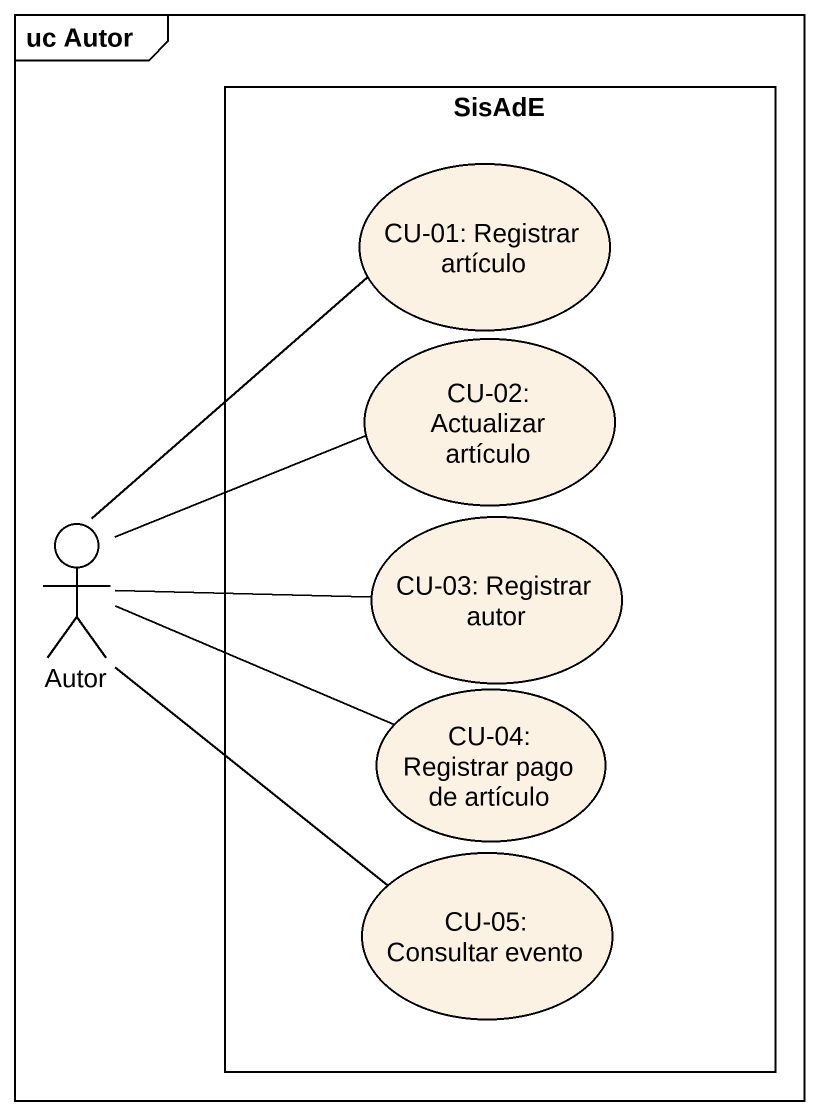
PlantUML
@startuml
mainframe uc Autor
rectangle SisAdE {
  usecase "CU-01: Registrar artículo" as CU_01_Registrar_artículo
  usecase "CU-02: Actualizar artículo" as CU_02_Actualizar_artículo
  usecase "CU-03: Registrar autor" as CU_03_Registrar_autor
  usecase "CU-04: Registrar pago de artículo" as CU_04_Registrar_pago_de
  usecase "CU-05: Consultar evento" as CU_05_Consultar_evento
}
actor Autor
Autor -up- CU_01_Registrar_artículo
Autor -right- CU_02_Actualizar_artículo
Autor -right- CU_03_Registrar_autor
Autor -right- CU_04_Registrar_pago_de
Autor -- CU_05_Consultar_evento
@enduml
